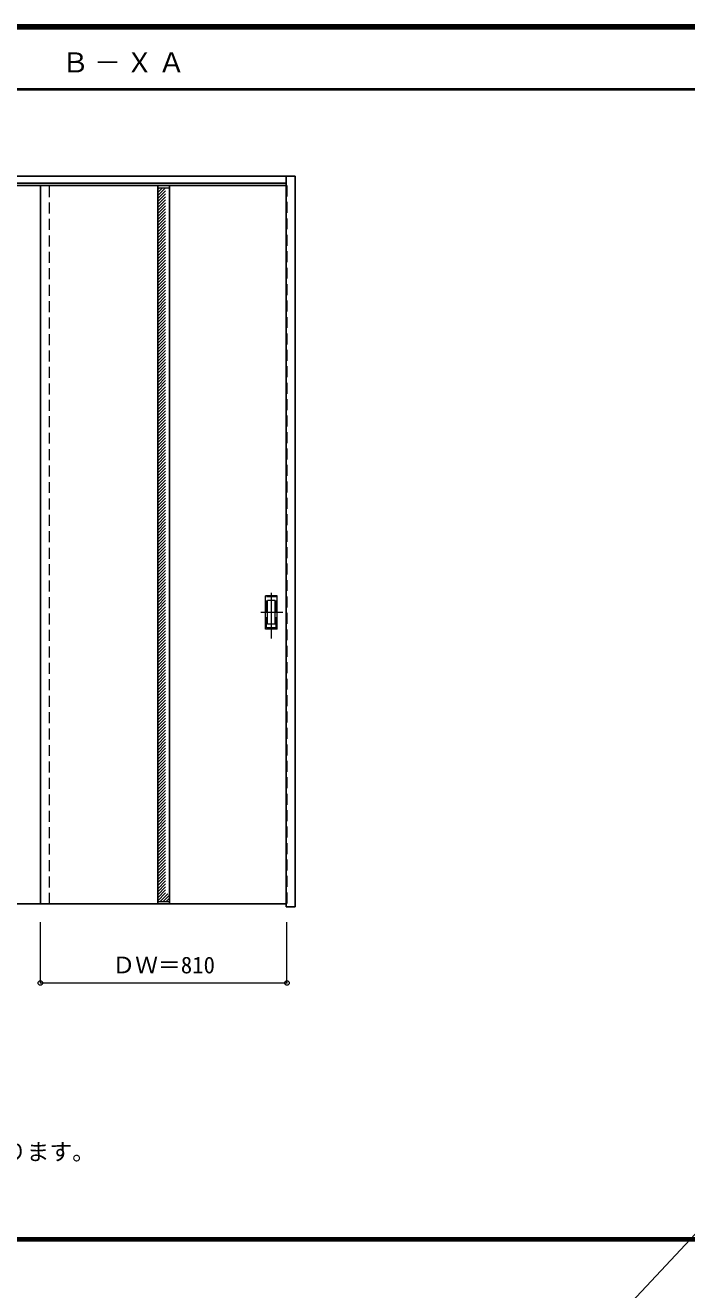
# Model space of a CAD drawing. Units: millimetres, scale not verified. Extents: x -6000 to 5700, y -4307 to 4175.
# Drawn here: x -3949 to -1776, y 22 to 4175 of the extents above; entities that cross this region are included whole.
import ezdxf
from ezdxf.enums import TextEntityAlignment as Align

# ---------------------------------------------------------------- set-up
doc = ezdxf.new("R2010")
doc.units = ezdxf.units.MM
doc.header["$LTSCALE"] = 30
doc.header["$PDMODE"] = 32
doc.header["$PDSIZE"] = 15
doc.linetypes.add('CHAIN1', pattern=[8, 5, -1, 1, -1])
doc.linetypes.add('DASHED1', pattern=[1.8, 1.2, -0.6])
for name, color, linetype, lineweight in [('0-3_仕上げ', 4, 'DASHED1', 9), ('0-6_引手', 7, 'Continuous', 18), ('0-A_文字', 7, 'Continuous', 18), ('0-B_寸法', 4, 'Continuous', 9), ('0-F', 7, 'Continuous', 18), ('F-1_枠', 6, 'Continuous', 40)]:
    doc.layers.add(name, color=color, linetype=linetype, lineweight=lineweight)
doc.styles.add('ＭＳ ゴシック', font='')
doc.styles.get('ＭＳ ゴシック').set_extended_font_data('MS Gothic')

msp = doc.modelspace()

# ---------------------------------------------------------------- linework, layer by layer
at = {"layer": '0-3_仕上げ', "color": 3, "linetype": 'Continuous', "lineweight": 25}
for p, q in [((-4706.15, 3679.25), (-3062.15, 3679.25)), ((-4676.15, 3656.25), (-3092.15, 3656.25)), ((-3092.15, 1279.25), (-3092.15, 3679.25)), ((-3062.15, 1279.25), (-3062.15, 3679.25)), ((-3092.15, 3648.75), (-4676.15, 3648.75)), ((-3899.15, 1288.75), (-3899.15, 3648.75)), ((-3513.15, 3648.75), (-3513.15, 1288.75)), ((-3475.15, 3648.75), (-3475.15, 1288.75)), ((-4676.15, 1288.75), (-3092.15, 1288.75)), ((-3062.15, 1279.25), (-3092.15, 1279.25))]:
    msp.add_line(p, q, dxfattribs=at)
at = {"layer": '0-3_仕上げ'}
for p, q in [((-3869.15, 1288.75), (-3869.15, 3648.75)), ((-3513.15, 3635.64), (-3508.04, 3640.75)), ((-3513.15, 3625.74), (-3498.14, 3640.75)), ((-3513.15, 3615.84), (-3488.24, 3640.75)), ((-3513.15, 3605.94), (-3478.34, 3640.75)), ((-3513.15, 3596.04), (-3475.15, 3634.04)), ((-3513.15, 3586.14), (-3475.15, 3624.14)), ((-3513.15, 3576.24), (-3475.15, 3614.24)), ((-3092.15, 3648.75), (-3089.15, 3648.75)), ((-3089.15, 3648.75), (-3089.15, 1288.75)), ((-3513.15, 3566.34), (-3475.15, 3604.34)), ((-3513.15, 3556.44), (-3475.15, 3594.44)), ((-3513.15, 3546.54), (-3475.15, 3584.54)), ((-3513.15, 3536.64), (-3475.15, 3574.64)), ((-3513.15, 3526.74), (-3475.15, 3564.74)), ((-3513.15, 3516.84), (-3475.15, 3554.84)), ((-3513.15, 3506.94), (-3475.15, 3544.94)), ((-3513.15, 3497.04), (-3475.15, 3535.04)), ((-3513.15, 3487.14), (-3475.15, 3525.14)), ((-3513.15, 3477.24), (-3475.15, 3515.24)), ((-3513.15, 3467.35), (-3475.15, 3505.35)), ((-3513.15, 3457.45), (-3475.15, 3495.45)), ((-3513.15, 3447.55), (-3475.15, 3485.55)), ((-3513.15, 3437.65), (-3475.15, 3475.65)), ((-3513.15, 3427.75), (-3475.15, 3465.75)), ((-3513.15, 3417.85), (-3475.15, 3455.85)), ((-3513.15, 3407.95), (-3475.15, 3445.95)), ((-3513.15, 3398.05), (-3475.15, 3436.05)), ((-3513.15, 3388.15), (-3475.15, 3426.15)), ((-3513.15, 3378.25), (-3475.15, 3416.25)), ((-3513.15, 3368.35), (-3475.15, 3406.35)), ((-3513.15, 3358.45), (-3475.15, 3396.45)), ((-3513.15, 3348.55), (-3475.15, 3386.55)), ((-3513.15, 3338.65), (-3475.15, 3376.65)), ((-3513.15, 3328.75), (-3475.15, 3366.75)), ((-3513.15, 3318.85), (-3475.15, 3356.85)), ((-3513.15, 3308.95), (-3475.15, 3346.95)), ((-3513.15, 3299.05), (-3475.15, 3337.05)), ((-3513.15, 3289.15), (-3475.15, 3327.15)), ((-3513.15, 3279.25), (-3475.15, 3317.25)), ((-3513.15, 3269.36), (-3475.15, 3307.36)), ((-3513.15, 3259.46), (-3475.15, 3297.46)), ((-3513.15, 3249.56), (-3475.15, 3287.56)), ((-3513.15, 3239.66), (-3475.15, 3277.66)), ((-3513.15, 3229.76), (-3475.15, 3267.76)), ((-3513.15, 3219.86), (-3475.15, 3257.86)), ((-3513.15, 3209.96), (-3475.15, 3247.96)), ((-3513.15, 3200.06), (-3475.15, 3238.06)), ((-3513.15, 3190.16), (-3475.15, 3228.16)), ((-3513.15, 3180.26), (-3475.15, 3218.26)), ((-3513.15, 3170.36), (-3475.15, 3208.36)), ((-3513.15, 3160.46), (-3475.15, 3198.46)), ((-3513.15, 3150.56), (-3475.15, 3188.56)), ((-3513.15, 3140.66), (-3475.15, 3178.66)), ((-3513.15, 3130.76), (-3475.15, 3168.76)), ((-3513.15, 3120.86), (-3475.15, 3158.86)), ((-3513.15, 3110.96), (-3475.15, 3148.96)), ((-3513.15, 3101.06), (-3475.15, 3139.06)), ((-3513.15, 3091.16), (-3475.15, 3129.16)), ((-3513.15, 3081.27), (-3475.15, 3119.27)), ((-3513.15, 3071.37), (-3475.15, 3109.37)), ((-3513.15, 3061.47), (-3475.15, 3099.47)), ((-3513.15, 3051.57), (-3475.15, 3089.57)), ((-3513.15, 3041.67), (-3475.15, 3079.67)), ((-3513.15, 3031.77), (-3475.15, 3069.77)), ((-3513.15, 3021.87), (-3475.15, 3059.87)), ((-3513.15, 3011.97), (-3475.15, 3049.97)), ((-3513.15, 3002.07), (-3475.15, 3040.07)), ((-3513.15, 2992.17), (-3475.15, 3030.17)), ((-3513.15, 2982.27), (-3475.15, 3020.27)), ((-3513.15, 2972.37), (-3475.15, 3010.37)), ((-3513.15, 2962.47), (-3475.15, 3000.47)), ((-3513.15, 2952.57), (-3475.15, 2990.57)), ((-3513.15, 2942.67), (-3475.15, 2980.67)), ((-3513.15, 2932.77), (-3475.15, 2970.77)), ((-3513.15, 2922.87), (-3475.15, 2960.87)), ((-3513.15, 2912.97), (-3475.15, 2950.97)), ((-3513.15, 2903.07), (-3475.15, 2941.07)), ((-3513.15, 2893.17), (-3475.15, 2931.17)), ((-3513.15, 2883.28), (-3475.15, 2921.28)), ((-3513.15, 2873.38), (-3475.15, 2911.38)), ((-3513.15, 2863.48), (-3475.15, 2901.48)), ((-3513.15, 2853.58), (-3475.15, 2891.58)), ((-3513.15, 2843.68), (-3475.15, 2881.68)), ((-3513.15, 2833.78), (-3475.15, 2871.78)), ((-3513.15, 2823.88), (-3475.15, 2861.88)), ((-3513.15, 2813.98), (-3475.15, 2851.98)), ((-3513.15, 2804.08), (-3475.15, 2842.08)), ((-3513.15, 2794.18), (-3475.15, 2832.18)), ((-3513.15, 2784.28), (-3475.15, 2822.28)), ((-3513.15, 2774.38), (-3475.15, 2812.38)), ((-3513.15, 2764.48), (-3475.15, 2802.48)), ((-3513.15, 2754.58), (-3475.15, 2792.58)), ((-3513.15, 2744.68), (-3475.15, 2782.68)), ((-3513.15, 2734.78), (-3475.15, 2772.78)), ((-3513.15, 2724.88), (-3475.15, 2762.88)), ((-3513.15, 2714.98), (-3475.15, 2752.98)), ((-3513.15, 2705.08), (-3475.15, 2743.08)), ((-3513.15, 2695.18), (-3475.15, 2733.18)), ((-3513.15, 2685.29), (-3475.15, 2723.29)), ((-3513.15, 2675.39), (-3475.15, 2713.39)), ((-3513.15, 2665.49), (-3475.15, 2703.49)), ((-3513.15, 2655.59), (-3475.15, 2693.59)), ((-3513.15, 2645.69), (-3475.15, 2683.69)), ((-3513.15, 2635.79), (-3475.15, 2673.79)), ((-3513.15, 2625.89), (-3475.15, 2663.89)), ((-3513.15, 2615.99), (-3475.15, 2653.99)), ((-3513.15, 2606.09), (-3475.15, 2644.09)), ((-3513.15, 2596.19), (-3475.15, 2634.19)), ((-3513.15, 2586.29), (-3475.15, 2624.29)), ((-3513.15, 2576.39), (-3475.15, 2614.39)), ((-3513.15, 2566.49), (-3475.15, 2604.49)), ((-3513.15, 2556.59), (-3475.15, 2594.59)), ((-3513.15, 2546.69), (-3475.15, 2584.69)), ((-3513.15, 2536.79), (-3475.15, 2574.79)), ((-3513.15, 2526.89), (-3475.15, 2564.89)), ((-3513.15, 2516.99), (-3475.15, 2554.99)), ((-3513.15, 2507.09), (-3475.15, 2545.09)), ((-3513.15, 2497.19), (-3475.15, 2535.19)), ((-3513.15, 2487.3), (-3475.15, 2525.3)), ((-3513.15, 2477.4), (-3475.15, 2515.4)), ((-3513.15, 2467.5), (-3475.15, 2505.5)), ((-3513.15, 2457.6), (-3475.15, 2495.6)), ((-3513.15, 2447.7), (-3475.15, 2485.7)), ((-3513.15, 2437.8), (-3475.15, 2475.8)), ((-3513.15, 2427.9), (-3475.15, 2465.9)), ((-3513.15, 2418), (-3475.15, 2456)), ((-3513.15, 2408.1), (-3475.15, 2446.1)), ((-3513.15, 2398.2), (-3475.15, 2436.2)), ((-3513.15, 2388.3), (-3475.15, 2426.3)), ((-3513.15, 2378.4), (-3475.15, 2416.4)), ((-3513.15, 2368.5), (-3475.15, 2406.5)), ((-3513.15, 2358.6), (-3475.15, 2396.6)), ((-3513.15, 2348.7), (-3475.15, 2386.7)), ((-3513.15, 2338.8), (-3475.15, 2376.8)), ((-3513.15, 2328.9), (-3475.15, 2366.9)), ((-3513.15, 2319), (-3475.15, 2357)), ((-3513.15, 2309.1), (-3475.15, 2347.1)), ((-3513.15, 2299.2), (-3475.15, 2337.2)), ((-3513.15, 2289.31), (-3475.15, 2327.31)), ((-3513.15, 2279.41), (-3475.15, 2317.41)), ((-3513.15, 2269.51), (-3475.15, 2307.51)), ((-3513.15, 2259.61), (-3475.15, 2297.61)), ((-3513.15, 2249.71), (-3475.15, 2287.71)), ((-3513.15, 2239.81), (-3475.15, 2277.81)), ((-3513.15, 2229.91), (-3475.15, 2267.91)), ((-3513.15, 2220.01), (-3475.15, 2258.01)), ((-3513.15, 2210.11), (-3475.15, 2248.11)), ((-3513.15, 2200.21), (-3475.15, 2238.21)), ((-3513.15, 2190.31), (-3475.15, 2228.31)), ((-3513.15, 2180.41), (-3475.15, 2218.41)), ((-3513.15, 2170.51), (-3475.15, 2208.51)), ((-3513.15, 2160.61), (-3475.15, 2198.61)), ((-3513.15, 2150.71), (-3475.15, 2188.71)), ((-3513.15, 2140.81), (-3475.15, 2178.81)), ((-3513.15, 2130.91), (-3475.15, 2168.91)), ((-3513.15, 2121.01), (-3475.15, 2159.01)), ((-3513.15, 2111.11), (-3475.15, 2149.11)), ((-3513.15, 2101.22), (-3475.15, 2139.22)), ((-3513.15, 2091.32), (-3475.15, 2129.32)), ((-3513.15, 2081.42), (-3475.15, 2119.42)), ((-3513.15, 2071.52), (-3475.15, 2109.52)), ((-3513.15, 2061.62), (-3475.15, 2099.62)), ((-3513.15, 2051.72), (-3475.15, 2089.72)), ((-3513.15, 2041.82), (-3475.15, 2079.82)), ((-3513.15, 2031.92), (-3475.15, 2069.92)), ((-3513.15, 2022.02), (-3475.15, 2060.02)), ((-3513.15, 2012.12), (-3475.15, 2050.12)), ((-3513.15, 2002.22), (-3475.15, 2040.22)), ((-3513.15, 1992.32), (-3475.15, 2030.32)), ((-3513.15, 1982.42), (-3475.15, 2020.42)), ((-3513.15, 1972.52), (-3475.15, 2010.52)), ((-3513.15, 1962.62), (-3475.15, 2000.62)), ((-3513.15, 1952.72), (-3475.15, 1990.72)), ((-3513.15, 1942.82), (-3475.15, 1980.82)), ((-3513.15, 1932.92), (-3475.15, 1970.92)), ((-3513.15, 1923.02), (-3475.15, 1961.02)), ((-3513.15, 1913.12), (-3475.15, 1951.12)), ((-3513.15, 1903.23), (-3475.15, 1941.23)), ((-3513.15, 1893.33), (-3475.15, 1931.33)), ((-3513.15, 1883.43), (-3475.15, 1921.43)), ((-3513.15, 1873.53), (-3475.15, 1911.53)), ((-3513.15, 1863.63), (-3475.15, 1901.63)), ((-3513.15, 1853.73), (-3475.15, 1891.73)), ((-3513.15, 1843.83), (-3475.15, 1881.83)), ((-3513.15, 1833.93), (-3475.15, 1871.93)), ((-3513.15, 1824.03), (-3475.15, 1862.03)), ((-3513.15, 1814.13), (-3475.15, 1852.13)), ((-3513.15, 1804.23), (-3475.15, 1842.23)), ((-3513.15, 1794.33), (-3475.15, 1832.33)), ((-3513.15, 1784.43), (-3475.15, 1822.43)), ((-3513.15, 1774.53), (-3475.15, 1812.53)), ((-3513.15, 1764.63), (-3475.15, 1802.63)), ((-3513.15, 1754.73), (-3475.15, 1792.73)), ((-3513.15, 1744.83), (-3475.15, 1782.83)), ((-3513.15, 1734.93), (-3475.15, 1772.93)), ((-3513.15, 1725.03), (-3475.15, 1763.03)), ((-3513.15, 1715.13), (-3475.15, 1753.13)), ((-3513.15, 1705.24), (-3475.15, 1743.24)), ((-3513.15, 1695.34), (-3475.15, 1733.34)), ((-3513.15, 1685.44), (-3475.15, 1723.44)), ((-3513.15, 1675.54), (-3475.15, 1713.54)), ((-3513.15, 1665.64), (-3475.15, 1703.64)), ((-3513.15, 1655.74), (-3475.15, 1693.74)), ((-3513.15, 1645.84), (-3475.15, 1683.84)), ((-3513.15, 1635.94), (-3475.15, 1673.94)), ((-3513.15, 1626.04), (-3475.15, 1664.04)), ((-3513.15, 1616.14), (-3475.15, 1654.14)), ((-3513.15, 1606.24), (-3475.15, 1644.24)), ((-3513.15, 1596.34), (-3475.15, 1634.34)), ((-3513.15, 1586.44), (-3475.15, 1624.44)), ((-3513.15, 1576.54), (-3475.15, 1614.54)), ((-3513.15, 1566.64), (-3475.15, 1604.64)), ((-3513.15, 1556.74), (-3475.15, 1594.74)), ((-3513.15, 1546.84), (-3475.15, 1584.84)), ((-3513.15, 1536.94), (-3475.15, 1574.94)), ((-3513.15, 1527.04), (-3475.15, 1565.04)), ((-3513.15, 1517.14), (-3475.15, 1555.14)), ((-3513.15, 1507.25), (-3475.15, 1545.25)), ((-3513.15, 1497.35), (-3475.15, 1535.35)), ((-3513.15, 1487.45), (-3475.15, 1525.45)), ((-3513.15, 1477.55), (-3475.15, 1515.55)), ((-3513.15, 1467.65), (-3475.15, 1505.65)), ((-3513.15, 1457.75), (-3475.15, 1495.75)), ((-3513.15, 1447.85), (-3475.15, 1485.85)), ((-3513.15, 1437.95), (-3475.15, 1475.95)), ((-3513.15, 1428.05), (-3475.15, 1466.05)), ((-3513.15, 1418.15), (-3475.15, 1456.15)), ((-3513.15, 1408.25), (-3475.15, 1446.25)), ((-3513.15, 1398.35), (-3475.15, 1436.35)), ((-3513.15, 1388.45), (-3475.15, 1426.45)), ((-3513.15, 1378.55), (-3475.15, 1416.55)), ((-3513.15, 1368.65), (-3475.15, 1406.65)), ((-3513.15, 1358.75), (-3475.15, 1396.75)), ((-3513.15, 1348.85), (-3475.15, 1386.85)), ((-3513.15, 1338.95), (-3475.15, 1376.95)), ((-3513.15, 1329.05), (-3475.15, 1367.05)), ((-3513.15, 1319.15), (-3475.15, 1357.15)), ((-3513.15, 1309.26), (-3475.15, 1347.26)), ((-3513.15, 1299.36), (-3475.15, 1337.36)), ((-3505.86, 1296.75), (-3475.15, 1327.46)), ((-3495.96, 1296.75), (-3475.15, 1317.56)), ((-3486.06, 1296.75), (-3475.15, 1307.66)), ((-3089.15, 1288.75), (-3092.15, 1288.75))]:
    msp.add_line(p, q, dxfattribs=at)
at = {"layer": '0-3_仕上げ', "color": 7, "linetype": 'Continuous', "lineweight": 18}
for p, q in [((-3513.15, 3640.75), (-3475.15, 3640.75)), ((-3513.15, 1296.75), (-3475.15, 1296.75))]:
    msp.add_line(p, q, dxfattribs=at)
at = {"layer": '0-6_引手', "linetype": 'CHAIN1'}
for p, q in [((-3140.15, 2161.02), (-3140.15, 2331.87)), ((-3102.08, 2246.25), (-3174.59, 2246.25))]:
    msp.add_line(p, q, dxfattribs=at)
at = {"layer": '0-6_引手'}
for p, q in [((-3121.15, 2301.25), (-3159.15, 2301.25)), ((-3159.15, 2191.25), (-3159.15, 2301.25)), ((-3127.65, 2285.25), (-3152.65, 2285.25)), ((-3152.65, 2207.25), (-3152.65, 2285.25)), ((-3127.65, 2207.25), (-3127.65, 2285.25)), ((-3121.15, 2191.25), (-3121.15, 2301.25)), ((-3127.65, 2207.25), (-3152.65, 2207.25)), ((-3121.15, 2191.25), (-3159.15, 2191.25))]:
    msp.add_line(p, q, dxfattribs=at)
at = {"layer": '0-6_引手', "linetype": 'DASHED1'}
for p, q in [((-3156.15, 2195.25), (-3156.15, 2297.25)), ((-3124.15, 2195.25), (-3156.15, 2195.25))]:
    msp.add_line(p, q, dxfattribs=at)
msp.add_lwpolyline([(-3124.15, 2195.25), (-3124.15, 2297.25), (-3156.15, 2297.25)], dxfattribs=at)
at = {"layer": '0-B_寸法'}
for p, q in [((-3899.15, 1029.25), (-3899.15, 1229.25)), ((-3089.15, 1029.25), (-3089.15, 1229.25)), ((-3899.15, 1029.25), (-3089.15, 1029.25))]:
    msp.add_line(p, q, dxfattribs=at)
at = {"layer": '0-B_寸法', "color": 7}
for p in [(-3899.15, 1029.25), (-3089.15, 1029.25)]:
    msp.add_point(p, dxfattribs=at)
at = {"layer": '0-F'}
msp.add_line((1963.33, 4165), (-5490, -3790), dxfattribs=at)
at = {"layer": 'F-1_枠'}
for p, q in [((-6000, 4175), (5700, 4175)), ((-6000, 4170), (5700, 4170)), ((-6000, 4165), (5700, 4165)), ((-6000, 3965), (5700, 3965)), ((-6000, 190.5), (5700, 190.5)), ((-6000, 187.5), (5700, 187.5)), ((-6000, 184.5), (5700, 184.5))]:
    msp.add_line(p, q, dxfattribs=at)

# ---------------------------------------------------------------- texts
at = {"layer": '0-A_文字', "style": 'ＭＳ ゴシック'}
msp.add_text('上吊りの場合、下部に幅が広い金具が入ります。', height=54.99, dxfattribs=at).set_placement((-5370, 430.5), align=Align.BOTTOM_LEFT)
at = {"layer": '0-A_文字', "insert": (-3829.17, 4020), "char_height": 65.98, "attachment_point": 7, "style": 'ＭＳ ゴシック'}
msp.add_mtext('\\T1.17;Ｂ－ＸＡ', dxfattribs=at)
at = {"layer": '0-B_寸法', "color": 7, "style": 'ＭＳ ゴシック'}
msp.add_text('ＤＷ＝810', height=54.99, dxfattribs=at).set_placement((-3662.9, 1044.25), align=Align.BOTTOM_LEFT)

doc.saveas('drawing.dxf')
